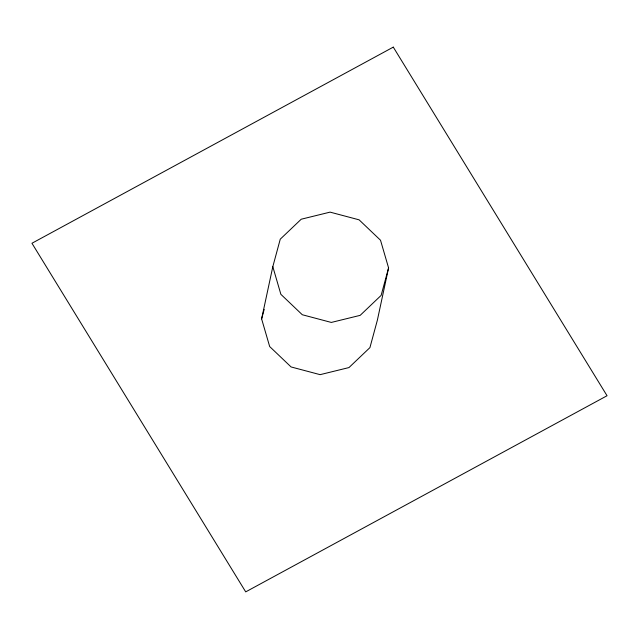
<?xml version="1.0" encoding="UTF-8"?>
<svg xmlns="http://www.w3.org/2000/svg" width="639" height="639" viewBox="0 0 639 639"><rect width="100%" height="100%" fill="white"/><g stroke="black" fill="none" stroke-linecap="round" stroke-linejoin="round"><path stroke-width="0.96" d="M261.615 318.885L272.813 266.671L280.257 239.178L301.217 219.217L330.083 212.132L359.102 219.832L380.517 240.24L388.576 267.901L377.385 320.115L369.933 347.608L348.974 367.569L320.115 374.654L291.088 366.954L269.674 346.546L261.615 318.885L264.187 309.404M388.576 267.901L381.132 295.386L360.172 315.354L331.306 322.431L302.287 314.739L280.872 294.323L272.813 266.671M393.289 47.126L31.95 243.259L245.711 591.874L607.05 395.741L393.289 47.126"/></g></svg>
